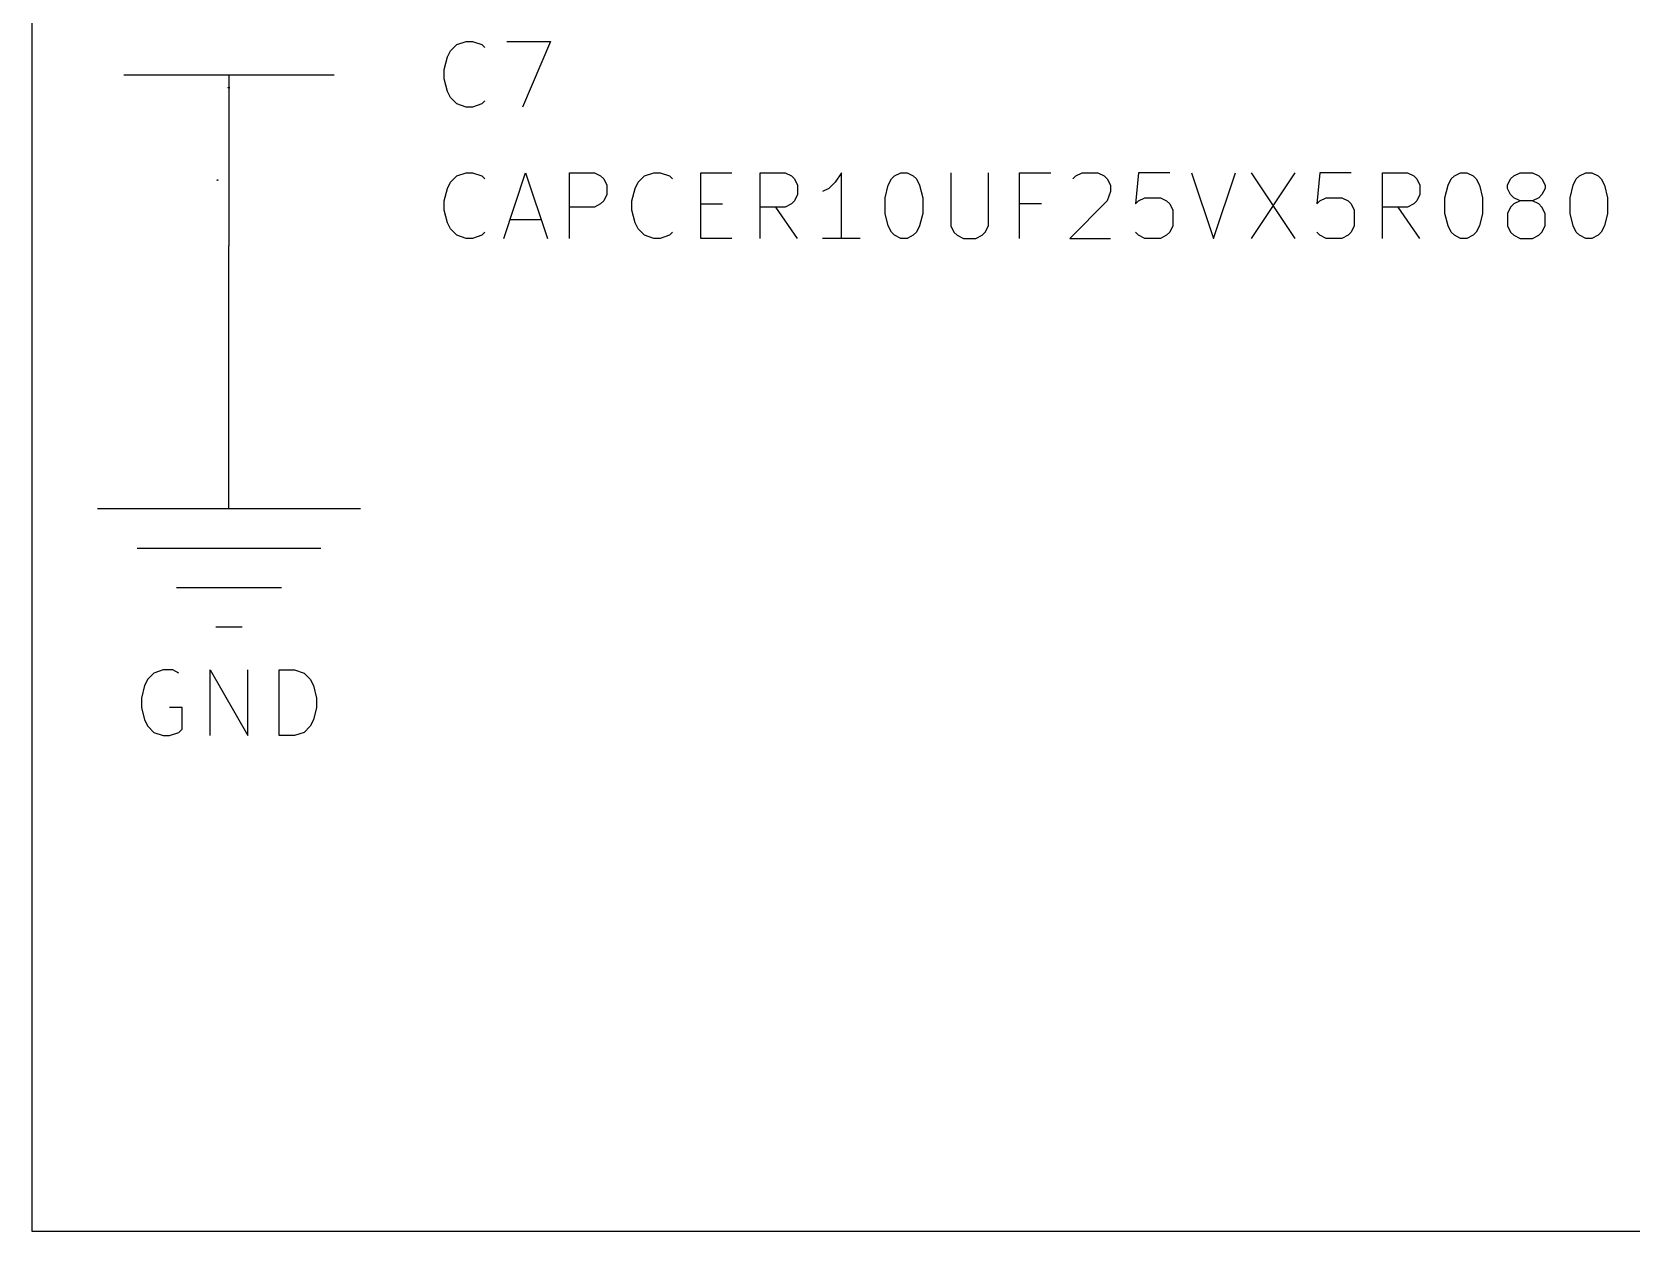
# Model space of a CAD drawing. Header units: millimetres. Extents: x 5 to 293, y -205 to -3.
# Drawn here: x 182.88 to 213.8, y -114.3 to -91.11 of the extents above; entities that cross this region are included whole.
import ezdxf

# ---------------------------------------------------------------- set-up
doc = ezdxf.new("R2010")
doc.units = ezdxf.units.MM
for name, color, linetype in [('GREENSIXTYFIVE', 129, 'CONTINUOUS'), ('LIGHTGREEN', 92, 'CONTINUOUS'), ('LIGHTMAGENTA', 212, 'CONTINUOUS'), ('LIGHTRED', 12, 'CONTINUOUS'), ('RED', 14, 'CONTINUOUS')]:
    doc.layers.add(name, color=color, linetype=linetype)

msp = doc.modelspace()

# ---------------------------------------------------------------- linework, layer by layer
at = {"layer": 'GREENSIXTYFIVE', "linetype": 'CONTINUOUS'}
for p, q in [((190.9135, -91.5968), (190.974, -91.4759)), ((190.9135, -91.5968), (190.974, -91.4759)), ((190.974, -91.4759), (191.095, -91.3549)), ((190.974, -91.4759), (191.095, -91.3549)), ((191.095, -91.3549), (191.2764, -91.2944)), ((191.095, -91.3549), (191.2764, -91.2944)), ((191.2764, -91.2944), (191.3973, -91.2944)), ((191.2764, -91.2944), (191.3973, -91.2944)), ((191.3973, -91.2944), (191.5788, -91.3549)), ((191.3973, -91.2944), (191.5788, -91.3549)), ((191.5788, -91.3549), (191.6392, -91.4154)), ((191.5788, -91.3549), (191.6392, -91.4154)), ((192.0626, -91.2944), (192.9092, -91.2944)), ((192.0626, -91.2944), (192.9092, -91.2944)), ((192.9092, -91.2944), (192.365, -92.5644)), ((192.9092, -91.2944), (192.365, -92.5644)), ((190.8531, -91.8387), (190.9135, -91.5968)), ((190.8531, -91.8387), (190.9135, -91.5968)), ((190.8531, -92.0201), (190.8531, -91.8387)), ((190.8531, -92.0201), (190.8531, -91.8387)), ((190.9135, -92.262), (190.8531, -92.0201)), ((190.9135, -92.262), (190.8531, -92.0201)), ((186.6764, -92.1874), (186.6776, -92.185)), ((186.6764, -92.1874), (186.6776, -92.185)), ((186.6764, -92.1935), (186.6764, -92.1874)), ((186.6764, -92.1935), (186.6764, -92.1874)), ((186.6776, -92.1959), (186.6764, -92.1935)), ((186.6776, -92.1959), (186.6764, -92.1935)), ((186.6776, -92.185), (186.6788, -92.1838)), ((186.6776, -92.185), (186.6788, -92.1838)), ((186.6788, -92.1971), (186.6776, -92.1959)), ((186.6788, -92.1971), (186.6776, -92.1959)), ((186.6788, -92.1838), (186.6812, -92.1826)), ((186.6788, -92.1838), (186.6812, -92.1826)), ((186.6812, -92.1826), (186.6836, -92.1826)), ((186.6812, -92.1826), (186.6836, -92.1826)), ((186.6836, -92.1826), (186.6872, -92.1838)), ((186.6836, -92.1826), (186.6872, -92.1838)), ((186.6872, -92.1838), (186.7018, -92.1983)), ((186.6872, -92.1838), (186.7018, -92.1983)), ((186.7018, -92.1983), (186.7018, -92.1826)), ((186.7018, -92.1983), (186.7018, -92.1826)), ((190.974, -92.383), (190.9135, -92.262)), ((190.974, -92.383), (190.9135, -92.262)), ((191.095, -92.504), (190.974, -92.383)), ((191.095, -92.504), (190.974, -92.383)), ((191.6392, -92.4435), (191.5788, -92.504)), ((191.6392, -92.4435), (191.5788, -92.504)), ((191.2764, -92.5644), (191.095, -92.504)), ((191.2764, -92.5644), (191.095, -92.504)), ((191.3973, -92.5644), (191.2764, -92.5644)), ((191.3973, -92.5644), (191.2764, -92.5644)), ((191.5788, -92.504), (191.3973, -92.5644)), ((191.5788, -92.504), (191.3973, -92.5644)), ((190.974, -94.0159), (191.095, -93.8949)), ((190.974, -94.0159), (191.095, -93.8949)), ((191.095, -93.8949), (191.2764, -93.8344)), ((191.095, -93.8949), (191.2764, -93.8344)), ((191.2764, -93.8344), (191.3973, -93.8344)), ((191.2764, -93.8344), (191.3973, -93.8344)), ((191.3973, -93.8344), (191.5788, -93.8949)), ((191.3973, -93.8344), (191.5788, -93.8949)), ((191.5788, -93.8949), (191.6392, -93.9554)), ((191.5788, -93.8949), (191.6392, -93.9554)), ((192.0021, -95.1044), (192.4254, -93.8344)), ((192.0021, -95.1044), (192.4254, -93.8344)), ((192.4254, -93.8344), (192.8488, -95.1044)), ((192.4254, -93.8344), (192.8488, -95.1044)), ((193.2721, -95.1044), (193.2721, -93.8344)), ((193.2721, -93.8344), (193.7559, -93.8344)), ((193.2721, -95.1044), (193.2721, -93.8344)), ((193.2721, -93.8344), (193.7559, -93.8344)), ((193.7559, -93.8344), (193.8769, -93.8949)), ((193.7559, -93.8344), (193.8769, -93.8949)), ((193.8769, -93.8949), (193.9374, -93.9554)), ((193.8769, -93.8949), (193.9374, -93.9554)), ((193.9374, -93.9554), (193.9978, -94.0763)), ((193.9374, -93.9554), (193.9978, -94.0763)), ((194.6026, -94.0159), (194.7236, -93.8949)), ((194.6026, -94.0159), (194.7236, -93.8949)), ((194.7236, -93.8949), (194.905, -93.8344)), ((194.7236, -93.8949), (194.905, -93.8344)), ((194.905, -93.8344), (195.0259, -93.8344)), ((194.905, -93.8344), (195.0259, -93.8344)), ((195.0259, -93.8344), (195.2074, -93.8949)), ((195.0259, -93.8344), (195.2074, -93.8949)), ((195.2074, -93.8949), (195.2678, -93.9554)), ((195.2074, -93.8949), (195.2678, -93.9554)), ((195.8121, -95.1044), (195.8121, -93.8344)), ((195.8121, -93.8344), (196.4169, -93.8344)), ((195.8121, -95.1044), (195.8121, -93.8344)), ((195.8121, -93.8344), (196.4169, -93.8344)), ((196.9611, -95.1044), (196.9611, -93.8344)), ((196.9611, -93.8344), (197.4449, -93.8344)), ((196.9611, -95.1044), (196.9611, -93.8344)), ((196.9611, -93.8344), (197.4449, -93.8344)), ((197.4449, -93.8344), (197.5659, -93.8949)), ((197.4449, -93.8344), (197.5659, -93.8949)), ((197.5659, -93.8949), (197.6264, -93.9554)), ((197.5659, -93.8949), (197.6264, -93.9554)), ((197.6264, -93.9554), (197.6868, -94.0763)), ((197.6264, -93.9554), (197.6868, -94.0763)), ((198.5335, -93.8344), (198.4126, -94.0159)), ((198.5335, -93.8344), (198.4126, -94.0159)), ((198.5335, -95.1044), (198.5335, -93.8344)), ((198.5335, -95.1044), (198.5335, -93.8344)), ((199.4406, -94.0763), (199.5011, -93.9554)), ((199.4406, -94.0763), (199.5011, -93.9554)), ((199.5011, -93.9554), (199.5616, -93.8949)), ((199.5011, -93.9554), (199.5616, -93.8949)), ((199.5616, -93.8949), (199.6825, -93.8344)), ((199.5616, -93.8949), (199.6825, -93.8344)), ((199.6825, -93.8344), (199.8035, -93.8344)), ((199.6825, -93.8344), (199.8035, -93.8344)), ((199.8035, -93.8344), (199.9244, -93.8949)), ((199.8035, -93.8344), (199.9244, -93.8949)), ((199.9244, -93.8949), (199.9849, -93.9554)), ((199.9244, -93.8949), (199.9849, -93.9554)), ((199.9849, -93.9554), (200.0454, -94.0763)), ((199.9849, -93.9554), (200.0454, -94.0763)), ((200.6501, -93.8344), (200.6501, -94.8625)), ((200.6501, -93.8344), (200.6501, -94.8625)), ((201.3758, -94.8625), (201.3758, -93.8344)), ((201.3758, -94.8625), (201.3758, -93.8344)), ((201.9806, -95.1044), (201.9806, -93.8344)), ((201.9806, -93.8344), (202.5854, -93.8344)), ((201.9806, -95.1044), (201.9806, -93.8344)), ((201.9806, -93.8344), (202.5854, -93.8344)), ((203.0088, -93.9554), (203.0692, -93.8949)), ((203.0088, -93.9554), (203.0692, -93.8949)), ((203.0692, -93.8949), (203.1902, -93.8344)), ((203.0692, -93.8949), (203.1902, -93.8344)), ((203.1902, -93.8344), (203.4926, -93.8344)), ((203.1902, -93.8344), (203.4926, -93.8344)), ((203.4926, -93.8344), (203.6135, -93.8949)), ((203.4926, -93.8344), (203.6135, -93.8949)), ((203.6135, -93.8949), (203.674, -93.9554)), ((203.6135, -93.8949), (203.674, -93.9554)), ((203.674, -93.9554), (203.7345, -94.0763)), ((203.674, -93.9554), (203.7345, -94.0763)), ((204.2787, -93.8344), (204.2183, -94.4392)), ((204.2787, -93.8344), (204.2183, -94.4392)), ((204.8835, -93.8344), (204.2787, -93.8344)), ((204.8835, -93.8344), (204.2787, -93.8344)), ((205.3068, -93.8344), (205.7301, -95.1044)), ((205.3068, -93.8344), (205.7301, -95.1044)), ((205.7301, -95.1044), (206.1535, -93.8344)), ((205.7301, -95.1044), (206.1535, -93.8344)), ((206.4559, -93.8344), (207.3025, -95.1044)), ((207.3025, -93.8344), (206.4559, -95.1044)), ((206.4559, -93.8344), (207.3025, -95.1044)), ((207.3025, -93.8344), (206.4559, -95.1044)), ((207.7863, -93.8344), (207.7259, -94.4392)), ((207.7863, -93.8344), (207.7259, -94.4392)), ((208.3911, -93.8344), (207.7863, -93.8344)), ((208.3911, -93.8344), (207.7863, -93.8344)), ((208.9958, -95.1044), (208.9958, -93.8344)), ((208.9958, -93.8344), (209.4796, -93.8344)), ((208.9958, -95.1044), (208.9958, -93.8344)), ((208.9958, -93.8344), (209.4796, -93.8344)), ((209.4796, -93.8344), (209.6006, -93.8949)), ((209.4796, -93.8344), (209.6006, -93.8949)), ((209.6006, -93.8949), (209.6611, -93.9554)), ((209.6006, -93.8949), (209.6611, -93.9554)), ((209.6611, -93.9554), (209.7215, -94.0763)), ((209.6611, -93.9554), (209.7215, -94.0763)), ((210.2658, -94.0763), (210.3263, -93.9554)), ((210.2658, -94.0763), (210.3263, -93.9554)), ((210.3263, -93.9554), (210.3868, -93.8949)), ((210.3263, -93.9554), (210.3868, -93.8949)), ((210.3868, -93.8949), (210.5077, -93.8344)), ((210.3868, -93.8949), (210.5077, -93.8344)), ((210.5077, -93.8344), (210.6287, -93.8344)), ((210.5077, -93.8344), (210.6287, -93.8344)), ((210.6287, -93.8344), (210.7496, -93.8949)), ((210.6287, -93.8344), (210.7496, -93.8949)), ((210.7496, -93.8949), (210.8101, -93.9554)), ((210.7496, -93.8949), (210.8101, -93.9554)), ((210.8101, -93.9554), (210.8706, -94.0763)), ((210.8101, -93.9554), (210.8706, -94.0763)), ((211.4149, -94.0763), (211.4753, -93.9554)), ((211.4149, -94.0763), (211.4753, -93.9554)), ((211.4753, -93.9554), (211.5358, -93.8949)), ((211.4753, -93.9554), (211.5358, -93.8949)), ((211.5358, -93.8949), (211.6568, -93.8344)), ((211.5358, -93.8949), (211.6568, -93.8344)), ((211.6568, -93.8344), (211.8987, -93.8344)), ((211.6568, -93.8344), (211.8987, -93.8344)), ((211.8987, -93.8344), (212.0196, -93.8949)), ((211.8987, -93.8344), (212.0196, -93.8949)), ((212.0196, -93.8949), (212.0801, -93.9554)), ((212.0196, -93.8949), (212.0801, -93.9554)), ((212.0801, -93.9554), (212.1406, -94.0763)), ((212.0801, -93.9554), (212.1406, -94.0763)), ((212.6848, -94.0763), (212.7453, -93.9554)), ((212.6848, -94.0763), (212.7453, -93.9554)), ((212.7453, -93.9554), (212.8058, -93.8949)), ((212.7453, -93.9554), (212.8058, -93.8949)), ((212.8058, -93.8949), (212.9267, -93.8344)), ((212.8058, -93.8949), (212.9267, -93.8344)), ((212.9267, -93.8344), (213.0477, -93.8344)), ((212.9267, -93.8344), (213.0477, -93.8344)), ((213.0477, -93.8344), (213.1686, -93.8949)), ((213.0477, -93.8344), (213.1686, -93.8949)), ((213.1686, -93.8949), (213.2291, -93.9554)), ((213.1686, -93.8949), (213.2291, -93.9554)), ((213.2291, -93.9554), (213.2896, -94.0763)), ((213.2291, -93.9554), (213.2896, -94.0763)), ((190.8531, -94.3787), (190.9135, -94.1368)), ((190.8531, -94.3787), (190.9135, -94.1368)), ((190.9135, -94.1368), (190.974, -94.0159)), ((190.9135, -94.1368), (190.974, -94.0159)), ((193.9978, -94.2578), (193.9374, -94.3787)), ((193.9978, -94.2578), (193.9374, -94.3787)), ((193.9978, -94.0763), (193.9978, -94.2578)), ((193.9978, -94.0763), (193.9978, -94.2578)), ((194.4817, -94.3787), (194.5421, -94.1368)), ((194.4817, -94.3787), (194.5421, -94.1368)), ((194.5421, -94.1368), (194.6026, -94.0159)), ((194.5421, -94.1368), (194.6026, -94.0159)), ((197.6868, -94.2578), (197.6264, -94.3787)), ((197.6868, -94.2578), (197.6264, -94.3787)), ((197.6868, -94.0763), (197.6868, -94.2578)), ((197.6868, -94.0763), (197.6868, -94.2578)), ((198.2916, -94.1368), (198.1707, -94.1973)), ((198.2916, -94.1368), (198.1707, -94.1973)), ((198.4126, -94.0159), (198.2916, -94.1368)), ((198.4126, -94.0159), (198.2916, -94.1368)), ((199.3802, -94.3182), (199.4406, -94.0763)), ((199.3802, -94.3182), (199.4406, -94.0763)), ((200.0454, -94.0763), (200.1059, -94.3182)), ((200.0454, -94.0763), (200.1059, -94.3182)), ((203.7345, -94.1973), (203.674, -94.3787)), ((203.7345, -94.1973), (203.674, -94.3787)), ((203.7345, -94.0763), (203.7345, -94.1973)), ((203.7345, -94.0763), (203.7345, -94.1973)), ((209.7215, -94.2578), (209.6611, -94.3787)), ((209.7215, -94.2578), (209.6611, -94.3787)), ((209.7215, -94.0763), (209.7215, -94.2578)), ((209.7215, -94.0763), (209.7215, -94.2578)), ((210.2054, -94.3182), (210.2658, -94.0763)), ((210.2054, -94.3182), (210.2658, -94.0763)), ((210.8706, -94.0763), (210.9311, -94.3182)), ((210.8706, -94.0763), (210.9311, -94.3182)), ((211.4149, -94.1368), (211.4149, -94.0763)), ((211.4149, -94.1368), (211.4149, -94.0763)), ((211.4753, -94.2578), (211.4149, -94.1368)), ((211.4753, -94.2578), (211.4149, -94.1368)), ((211.5358, -94.3182), (211.4753, -94.2578)), ((211.5358, -94.3182), (211.4753, -94.2578)), ((212.0801, -94.2578), (212.0196, -94.3182)), ((212.0801, -94.2578), (212.0196, -94.3182)), ((212.1406, -94.1368), (212.0801, -94.2578)), ((212.1406, -94.1368), (212.0801, -94.2578)), ((212.1406, -94.0763), (212.1406, -94.1368)), ((212.1406, -94.0763), (212.1406, -94.1368)), ((212.6244, -94.3182), (212.6848, -94.0763)), ((212.6244, -94.3182), (212.6848, -94.0763)), ((213.2896, -94.0763), (213.3501, -94.3182)), ((213.2896, -94.0763), (213.3501, -94.3182)), ((190.8531, -94.5601), (190.8531, -94.3787)), ((190.8531, -94.5601), (190.8531, -94.3787)), ((190.9135, -94.802), (190.8531, -94.5601)), ((190.9135, -94.802), (190.8531, -94.5601)), ((193.7559, -94.4997), (193.2721, -94.4997)), ((193.7559, -94.4997), (193.2721, -94.4997)), ((193.8769, -94.4392), (193.7559, -94.4997)), ((193.8769, -94.4392), (193.7559, -94.4997)), ((193.9374, -94.3787), (193.8769, -94.4392)), ((193.9374, -94.3787), (193.8769, -94.4392)), ((194.4817, -94.5601), (194.4817, -94.3787)), ((194.4817, -94.5601), (194.4817, -94.3787)), ((194.5421, -94.802), (194.4817, -94.5601)), ((194.5421, -94.802), (194.4817, -94.5601)), ((195.8121, -94.4392), (196.2355, -94.4392)), ((195.8121, -94.4392), (196.2355, -94.4392)), ((197.4449, -94.4997), (196.9611, -94.4997)), ((197.4449, -94.4997), (196.9611, -94.4997)), ((197.6868, -95.1044), (197.2635, -94.4997)), ((197.6868, -95.1044), (197.2635, -94.4997)), ((197.5659, -94.4392), (197.4449, -94.4997)), ((197.5659, -94.4392), (197.4449, -94.4997)), ((197.6264, -94.3787), (197.5659, -94.4392)), ((197.6264, -94.3787), (197.5659, -94.4392)), ((199.3802, -94.6206), (199.3802, -94.3182)), ((199.3802, -94.6206), (199.3802, -94.3182)), ((199.4406, -94.8625), (199.3802, -94.6206)), ((199.4406, -94.8625), (199.3802, -94.6206)), ((200.1059, -94.6206), (200.0454, -94.8625)), ((200.1059, -94.6206), (200.0454, -94.8625)), ((200.1059, -94.3182), (200.1059, -94.6206)), ((200.1059, -94.3182), (200.1059, -94.6206)), ((202.404, -94.4392), (201.9806, -94.4392)), ((202.404, -94.4392), (201.9806, -94.4392)), ((203.674, -94.3787), (202.9483, -95.1044)), ((203.674, -94.3787), (202.9483, -95.1044)), ((204.2183, -94.4392), (204.2787, -94.3787)), ((204.2183, -94.4392), (204.2787, -94.3787)), ((204.2787, -94.3787), (204.3997, -94.3182)), ((204.2787, -94.3787), (204.3997, -94.3182)), ((204.3997, -94.3182), (204.7021, -94.3182)), ((204.3997, -94.3182), (204.7021, -94.3182)), ((204.7021, -94.3182), (204.823, -94.3787)), ((204.7021, -94.3182), (204.823, -94.3787)), ((204.823, -94.3787), (204.8835, -94.4392)), ((204.823, -94.3787), (204.8835, -94.4392)), ((204.8835, -94.4392), (204.944, -94.5601)), ((204.8835, -94.4392), (204.944, -94.5601)), ((204.944, -94.5601), (204.944, -94.8625)), ((204.944, -94.5601), (204.944, -94.8625)), ((207.7259, -94.4392), (207.7863, -94.3787)), ((207.7259, -94.4392), (207.7863, -94.3787)), ((207.7863, -94.3787), (207.9073, -94.3182)), ((207.7863, -94.3787), (207.9073, -94.3182)), ((207.9073, -94.3182), (208.2097, -94.3182)), ((207.9073, -94.3182), (208.2097, -94.3182)), ((208.2097, -94.3182), (208.3306, -94.3787)), ((208.2097, -94.3182), (208.3306, -94.3787)), ((208.3306, -94.3787), (208.3911, -94.4392)), ((208.3306, -94.3787), (208.3911, -94.4392)), ((208.3911, -94.4392), (208.4516, -94.5601)), ((208.3911, -94.4392), (208.4516, -94.5601)), ((208.4516, -94.5601), (208.4516, -94.8625)), ((208.4516, -94.5601), (208.4516, -94.8625)), ((209.4796, -94.4997), (208.9958, -94.4997)), ((209.4796, -94.4997), (208.9958, -94.4997)), ((209.7215, -95.1044), (209.2982, -94.4997)), ((209.7215, -95.1044), (209.2982, -94.4997)), ((209.6006, -94.4392), (209.4796, -94.4997)), ((209.6006, -94.4392), (209.4796, -94.4997)), ((209.6611, -94.3787), (209.6006, -94.4392)), ((209.6611, -94.3787), (209.6006, -94.4392)), ((210.2054, -94.6206), (210.2054, -94.3182)), ((210.2054, -94.6206), (210.2054, -94.3182)), ((210.2658, -94.8625), (210.2054, -94.6206)), ((210.2658, -94.8625), (210.2054, -94.6206)), ((210.9311, -94.6206), (210.8706, -94.8625)), ((210.9311, -94.6206), (210.8706, -94.8625)), ((210.9311, -94.3182), (210.9311, -94.6206)), ((210.9311, -94.3182), (210.9311, -94.6206)), ((211.4753, -94.4997), (211.4149, -94.6206)), ((211.4753, -94.4997), (211.4149, -94.6206)), ((211.4149, -94.6206), (211.4149, -94.8625)), ((211.4149, -94.6206), (211.4149, -94.8625)), ((211.5358, -94.4392), (211.4753, -94.4997)), ((211.5358, -94.4392), (211.4753, -94.4997)), ((211.6568, -94.3787), (211.5358, -94.3182)), ((211.6568, -94.3787), (211.5358, -94.3182)), ((211.6568, -94.3787), (211.5358, -94.4392)), ((211.6568, -94.3787), (211.5358, -94.4392)), ((211.8987, -94.3787), (211.6568, -94.3787)), ((211.8987, -94.3787), (211.6568, -94.3787)), ((212.0196, -94.3182), (211.8987, -94.3787)), ((212.0196, -94.3182), (211.8987, -94.3787)), ((212.0196, -94.4392), (211.8987, -94.3787)), ((212.0196, -94.4392), (211.8987, -94.3787)), ((212.0801, -94.4997), (212.0196, -94.4392)), ((212.0801, -94.4997), (212.0196, -94.4392)), ((212.1406, -94.6206), (212.0801, -94.4997)), ((212.1406, -94.6206), (212.0801, -94.4997)), ((212.1406, -94.8625), (212.1406, -94.6206)), ((212.1406, -94.8625), (212.1406, -94.6206)), ((212.6244, -94.6206), (212.6244, -94.3182)), ((212.6244, -94.6206), (212.6244, -94.3182)), ((212.6848, -94.8625), (212.6244, -94.6206)), ((212.6848, -94.8625), (212.6244, -94.6206)), ((213.3501, -94.6206), (213.2896, -94.8625)), ((213.3501, -94.6206), (213.2896, -94.8625)), ((213.3501, -94.3182), (213.3501, -94.6206)), ((213.3501, -94.3182), (213.3501, -94.6206)), ((190.974, -94.923), (190.9135, -94.802)), ((190.974, -94.923), (190.9135, -94.802)), ((191.095, -95.044), (190.974, -94.923)), ((191.095, -95.044), (190.974, -94.923)), ((192.1231, -94.7416), (192.7278, -94.7416)), ((192.1231, -94.7416), (192.7278, -94.7416)), ((194.6026, -94.923), (194.5421, -94.802)), ((194.6026, -94.923), (194.5421, -94.802)), ((194.7236, -95.044), (194.6026, -94.923)), ((194.7236, -95.044), (194.6026, -94.923)), ((199.5011, -94.9835), (199.4406, -94.8625)), ((199.5011, -94.9835), (199.4406, -94.8625)), ((200.0454, -94.8625), (199.9849, -94.9835)), ((200.0454, -94.8625), (199.9849, -94.9835)), ((200.6501, -94.8625), (200.7106, -94.9835)), ((200.6501, -94.8625), (200.7106, -94.9835)), ((201.3154, -94.9835), (201.3758, -94.8625)), ((201.3154, -94.9835), (201.3758, -94.8625)), ((204.944, -94.8625), (204.8835, -94.9835)), ((204.944, -94.8625), (204.8835, -94.9835)), ((208.4516, -94.8625), (208.3911, -94.9835)), ((208.4516, -94.8625), (208.3911, -94.9835)), ((210.3263, -94.9835), (210.2658, -94.8625)), ((210.3263, -94.9835), (210.2658, -94.8625)), ((210.8706, -94.8625), (210.8101, -94.9835)), ((210.8706, -94.8625), (210.8101, -94.9835)), ((211.4149, -94.8625), (211.4753, -94.9835)), ((211.4149, -94.8625), (211.4753, -94.9835)), ((212.0801, -94.9835), (212.1406, -94.8625)), ((212.0801, -94.9835), (212.1406, -94.8625)), ((212.7453, -94.9835), (212.6848, -94.8625)), ((212.7453, -94.9835), (212.6848, -94.8625)), ((213.2896, -94.8625), (213.2291, -94.9835)), ((213.2896, -94.8625), (213.2291, -94.9835)), ((191.2764, -95.1044), (191.095, -95.044)), ((191.2764, -95.1044), (191.095, -95.044)), ((191.3973, -95.1044), (191.2764, -95.1044)), ((191.3973, -95.1044), (191.2764, -95.1044)), ((191.5788, -95.044), (191.3973, -95.1044)), ((191.5788, -95.044), (191.3973, -95.1044)), ((191.6392, -94.9835), (191.5788, -95.044)), ((191.6392, -94.9835), (191.5788, -95.044)), ((194.905, -95.1044), (194.7236, -95.044)), ((194.905, -95.1044), (194.7236, -95.044)), ((195.0259, -95.1044), (194.905, -95.1044)), ((195.0259, -95.1044), (194.905, -95.1044)), ((195.2074, -95.044), (195.0259, -95.1044)), ((195.2074, -95.044), (195.0259, -95.1044)), ((195.2678, -94.9835), (195.2074, -95.044)), ((195.2678, -94.9835), (195.2074, -95.044)), ((196.4169, -95.1044), (195.8121, -95.1044)), ((196.4169, -95.1044), (195.8121, -95.1044)), ((198.8964, -95.1044), (198.1707, -95.1044)), ((198.8964, -95.1044), (198.1707, -95.1044)), ((199.5616, -95.044), (199.5011, -94.9835)), ((199.5616, -95.044), (199.5011, -94.9835)), ((199.6825, -95.1044), (199.5616, -95.044)), ((199.6825, -95.1044), (199.5616, -95.044)), ((199.8035, -95.1044), (199.6825, -95.1044)), ((199.8035, -95.1044), (199.6825, -95.1044)), ((199.9244, -95.044), (199.8035, -95.1044)), ((199.9244, -95.044), (199.8035, -95.1044)), ((199.9849, -94.9835), (199.9244, -95.044)), ((199.9849, -94.9835), (199.9244, -95.044)), ((200.7106, -94.9835), (200.7711, -95.044)), ((200.7106, -94.9835), (200.7711, -95.044)), ((200.7711, -95.044), (200.892, -95.1044)), ((200.7711, -95.044), (200.892, -95.1044)), ((200.892, -95.1044), (201.1339, -95.1044)), ((200.892, -95.1044), (201.1339, -95.1044)), ((201.1339, -95.1044), (201.2549, -95.044)), ((201.1339, -95.1044), (201.2549, -95.044)), ((201.2549, -95.044), (201.3154, -94.9835)), ((201.2549, -95.044), (201.3154, -94.9835)), ((202.9483, -95.1044), (203.7345, -95.1044)), ((202.9483, -95.1044), (203.7345, -95.1044)), ((204.2787, -95.044), (204.2183, -94.9835)), ((204.2787, -95.044), (204.2183, -94.9835)), ((204.3997, -95.1044), (204.2787, -95.044)), ((204.3997, -95.1044), (204.2787, -95.044)), ((204.7021, -95.1044), (204.3997, -95.1044)), ((204.7021, -95.1044), (204.3997, -95.1044)), ((204.823, -95.044), (204.7021, -95.1044)), ((204.823, -95.044), (204.7021, -95.1044)), ((204.8835, -94.9835), (204.823, -95.044)), ((204.8835, -94.9835), (204.823, -95.044)), ((207.7863, -95.044), (207.7259, -94.9835)), ((207.7863, -95.044), (207.7259, -94.9835)), ((207.9073, -95.1044), (207.7863, -95.044)), ((207.9073, -95.1044), (207.7863, -95.044)), ((208.2097, -95.1044), (207.9073, -95.1044)), ((208.2097, -95.1044), (207.9073, -95.1044)), ((208.3306, -95.044), (208.2097, -95.1044)), ((208.3306, -95.044), (208.2097, -95.1044)), ((208.3911, -94.9835), (208.3306, -95.044)), ((208.3911, -94.9835), (208.3306, -95.044)), ((210.3868, -95.044), (210.3263, -94.9835)), ((210.3868, -95.044), (210.3263, -94.9835)), ((210.5077, -95.1044), (210.3868, -95.044)), ((210.5077, -95.1044), (210.3868, -95.044)), ((210.6287, -95.1044), (210.5077, -95.1044)), ((210.6287, -95.1044), (210.5077, -95.1044)), ((210.7496, -95.044), (210.6287, -95.1044)), ((210.7496, -95.044), (210.6287, -95.1044)), ((210.8101, -94.9835), (210.7496, -95.044)), ((210.8101, -94.9835), (210.7496, -95.044)), ((211.4753, -94.9835), (211.5358, -95.044)), ((211.4753, -94.9835), (211.5358, -95.044)), ((211.5358, -95.044), (211.6568, -95.1044)), ((211.5358, -95.044), (211.6568, -95.1044)), ((211.6568, -95.1044), (211.8987, -95.1044)), ((211.6568, -95.1044), (211.8987, -95.1044)), ((211.8987, -95.1044), (212.0196, -95.044)), ((211.8987, -95.1044), (212.0196, -95.044)), ((212.0196, -95.044), (212.0801, -94.9835)), ((212.0196, -95.044), (212.0801, -94.9835)), ((212.8058, -95.044), (212.7453, -94.9835)), ((212.8058, -95.044), (212.7453, -94.9835)), ((212.9267, -95.1044), (212.8058, -95.044)), ((212.9267, -95.1044), (212.8058, -95.044)), ((213.0477, -95.1044), (212.9267, -95.1044)), ((213.0477, -95.1044), (212.9267, -95.1044)), ((213.1686, -95.044), (213.0477, -95.1044)), ((213.1686, -95.044), (213.0477, -95.1044)), ((213.2291, -94.9835), (213.1686, -95.044)), ((213.2291, -94.9835), (213.1686, -95.044)), ((185.2386, -103.5097), (185.1176, -103.6307)), ((185.42, -103.4492), (185.2386, -103.5097)), ((185.6014, -103.4492), (185.42, -103.4492)), ((185.7224, -103.5097), (185.6014, -103.4492)), ((186.3271, -104.7192), (186.3271, -103.4492)), ((186.3271, -103.4492), (187.0528, -104.7192)), ((187.0528, -104.7192), (187.0528, -103.4492)), ((187.6576, -104.7192), (187.6576, -103.4492)), ((187.6576, -103.4492), (187.96, -103.4492)), ((187.96, -103.4492), (188.1414, -103.5097)), ((188.1414, -103.5097), (188.2624, -103.6307)), ((185.0571, -103.7516), (184.9967, -103.9935)), ((185.1176, -103.6307), (185.0571, -103.7516)), ((188.2624, -103.6307), (188.3229, -103.7516)), ((188.3229, -103.7516), (188.3833, -103.9935)), ((184.9967, -103.9935), (184.9967, -104.1749)), ((184.9967, -104.1749), (185.0571, -104.4168)), ((185.7828, -104.1749), (185.5409, -104.1749)), ((185.7828, -104.5983), (185.7828, -104.1749)), ((188.3833, -104.1749), (188.3229, -104.4168)), ((188.3833, -103.9935), (188.3833, -104.1749)), ((185.0571, -104.4168), (185.1176, -104.5378)), ((188.3229, -104.4168), (188.2624, -104.5378)), ((185.1176, -104.5378), (185.2386, -104.6588)), ((185.2386, -104.6588), (185.42, -104.7192)), ((185.42, -104.7192), (185.5409, -104.7192)), ((185.5409, -104.7192), (185.7224, -104.6588)), ((185.7224, -104.6588), (185.7828, -104.5983)), ((187.96, -104.7192), (187.6576, -104.7192)), ((188.1414, -104.6588), (187.96, -104.7192)), ((188.2624, -104.5378), (188.1414, -104.6588))]:
    msp.add_line(p, q, dxfattribs=at)
at = {"layer": 'LIGHTGREEN', "linetype": 'CONTINUOUS'}
msp.add_line((186.69, -97.79), (186.69, -95.25), dxfattribs=at)
at = {"layer": 'LIGHTMAGENTA', "linetype": 'CONTINUOUS'}
for p, q in [((182.88, -60.96), (182.88, -114.3)), ((182.88, -114.3), (293.37, -114.3))]:
    msp.add_line(p, q, dxfattribs=at)
at = {"layer": 'LIGHTRED', "linetype": 'CONTINUOUS'}
for p, q in [((186.4583, -93.9775), (186.4595, -93.9751)), ((186.4583, -93.9775), (186.4595, -93.9751)), ((186.4583, -93.9836), (186.4583, -93.9775)), ((186.4583, -93.9836), (186.4583, -93.9775)), ((186.4595, -93.986), (186.4583, -93.9836)), ((186.4595, -93.986), (186.4583, -93.9836)), ((186.4595, -93.9751), (186.4607, -93.9739)), ((186.4595, -93.9751), (186.4607, -93.9739)), ((186.4607, -93.9872), (186.4595, -93.986)), ((186.4607, -93.9872), (186.4595, -93.986)), ((186.4607, -93.9739), (186.4631, -93.9727)), ((186.4607, -93.9739), (186.4631, -93.9727)), ((186.4631, -93.9727), (186.4655, -93.9727)), ((186.4631, -93.9727), (186.4655, -93.9727)), ((186.4655, -93.9727), (186.4691, -93.9739)), ((186.4655, -93.9727), (186.4691, -93.9739)), ((186.4691, -93.9739), (186.4837, -93.9884)), ((186.4691, -93.9739), (186.4837, -93.9884)), ((186.4837, -93.9884), (186.4837, -93.9727)), ((186.4837, -93.9884), (186.4837, -93.9727))]:
    msp.add_line(p, q, dxfattribs=at)
at = {"layer": 'RED', "linetype": 'CONTINUOUS'}
for p, q in [((188.722, -91.948), (184.658, -91.948)), ((186.69, -91.948), (186.69, -92.71)), ((186.69, -92.71), (186.69, -95.25)), ((186.69, -92.71), (186.69, -95.25)), ((186.69, -100.33), (186.69, -97.79)), ((184.15, -100.33), (189.23, -100.33)), ((184.912, -101.092), (188.468, -101.092)), ((185.674, -101.854), (187.706, -101.854)), ((186.436, -102.616), (186.944, -102.616))]:
    msp.add_line(p, q, dxfattribs=at)

doc.saveas('drawing.dxf')
